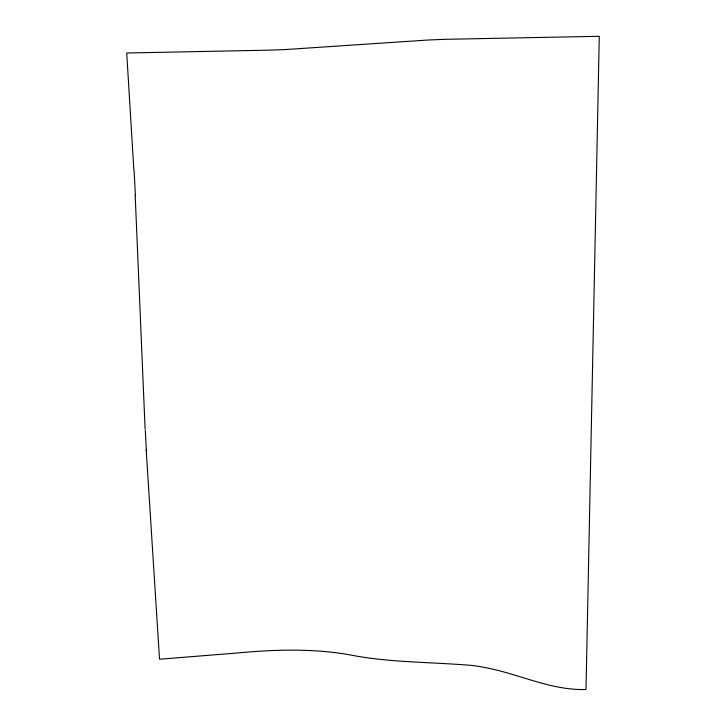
<?xml version="1.0" encoding="UTF-8"?>
<svg xmlns="http://www.w3.org/2000/svg" width="726" height="726" viewBox="0 0 726 726"><rect width="100%" height="100%" fill="white"/><g stroke="black" fill="none" stroke-linecap="round" stroke-linejoin="round"><path stroke-width="1.09" d="M133.865 170.165L126.723 53.007L269.845 50.139A102.774 5.817 -1.1 0 0 286.643 49.468L427.36 40.066A96.522 5.127 -1.7 0 1 446.526 39.286L599.277 36.3L586.009 689.482C552.486 690.626 521.522 675.107 489.27 668.419A111.523 55.675 1.2 0 0 472.399 665.497C431.199 661.876 389.59 662.847 348.816 654.661C312.116 648.391 274.737 649.48 237.819 652.955L159.52 659.226L146.198 449.893M135.172 195.049L145.1 429.039M146.407 450.955A375.605 21.925 85 0 1 145.309 430.191M134.101 170.701A485.476 38.061 85.9 0 1 135.417 195.711"/></g></svg>
